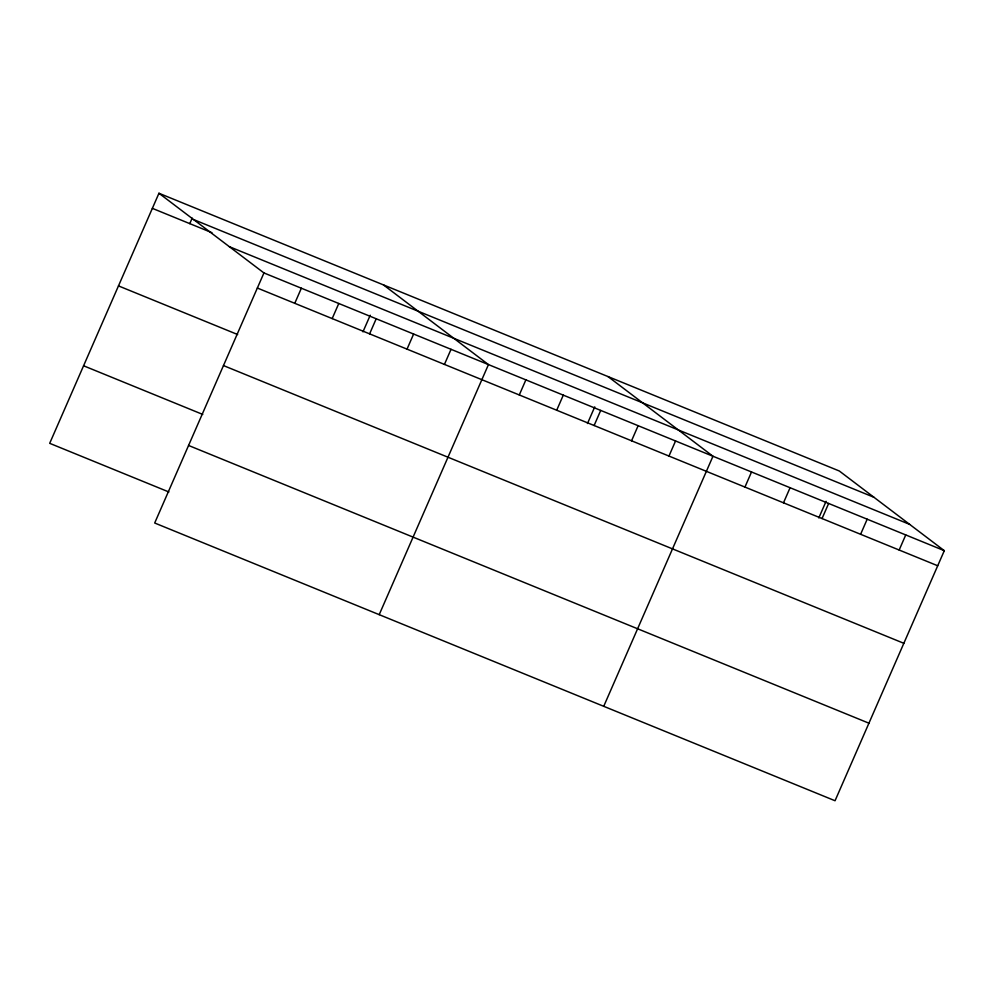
<?xml version="1.0" encoding="UTF-8"?>
<svg xmlns="http://www.w3.org/2000/svg" width="994" height="994" viewBox="0 0 994 994"><rect width="100%" height="100%" fill="white"/><g stroke="black" fill="none" stroke-linecap="round" stroke-linejoin="round"><path stroke-width="1.49" d="M158.953 193.258L263.944 272.94L154.691 523.006L835.047 800.742L944.3 550.676L839.309 470.994L158.953 193.258L49.7 443.324L168.893 491.98M189.779 223.625L192.177 218.146M294.771 303.307L301.356 288.223M332.182 318.577L338.78 303.493M362.959 331.847L370.228 315.235M369.606 333.86L376.204 318.763M407.031 349.13L413.616 334.046M444.442 364.413L451.04 349.316M379.211 614.652L488.452 364.599L383.473 284.918M519.29 394.953L525.876 379.87M556.702 410.236L563.3 395.14M587.479 423.506L594.747 406.881M594.126 425.507L600.711 410.423M631.55 440.789L638.136 425.693M668.962 456.06L675.56 440.976M603.731 706.312L712.971 456.246L607.993 376.564M744.941 487.072L751.526 471.988M783.496 502.815L790.081 487.719M818.808 517.936L826.064 501.311M822.05 518.545L828.636 503.461M860.605 534.287L867.19 519.203M899.16 550.03L905.745 534.934M193.594 219.562L873.962 497.286M152.355 208.355L211.946 232.683M229.291 246.649L909.659 524.385M263.944 272.94L944.3 550.676M257.347 288.036L937.702 565.76M118.485 285.899L237.665 334.543M223.464 365.568L903.832 643.304M83.583 365.78L202.764 414.436M188.562 445.461L868.93 723.197"/></g></svg>
